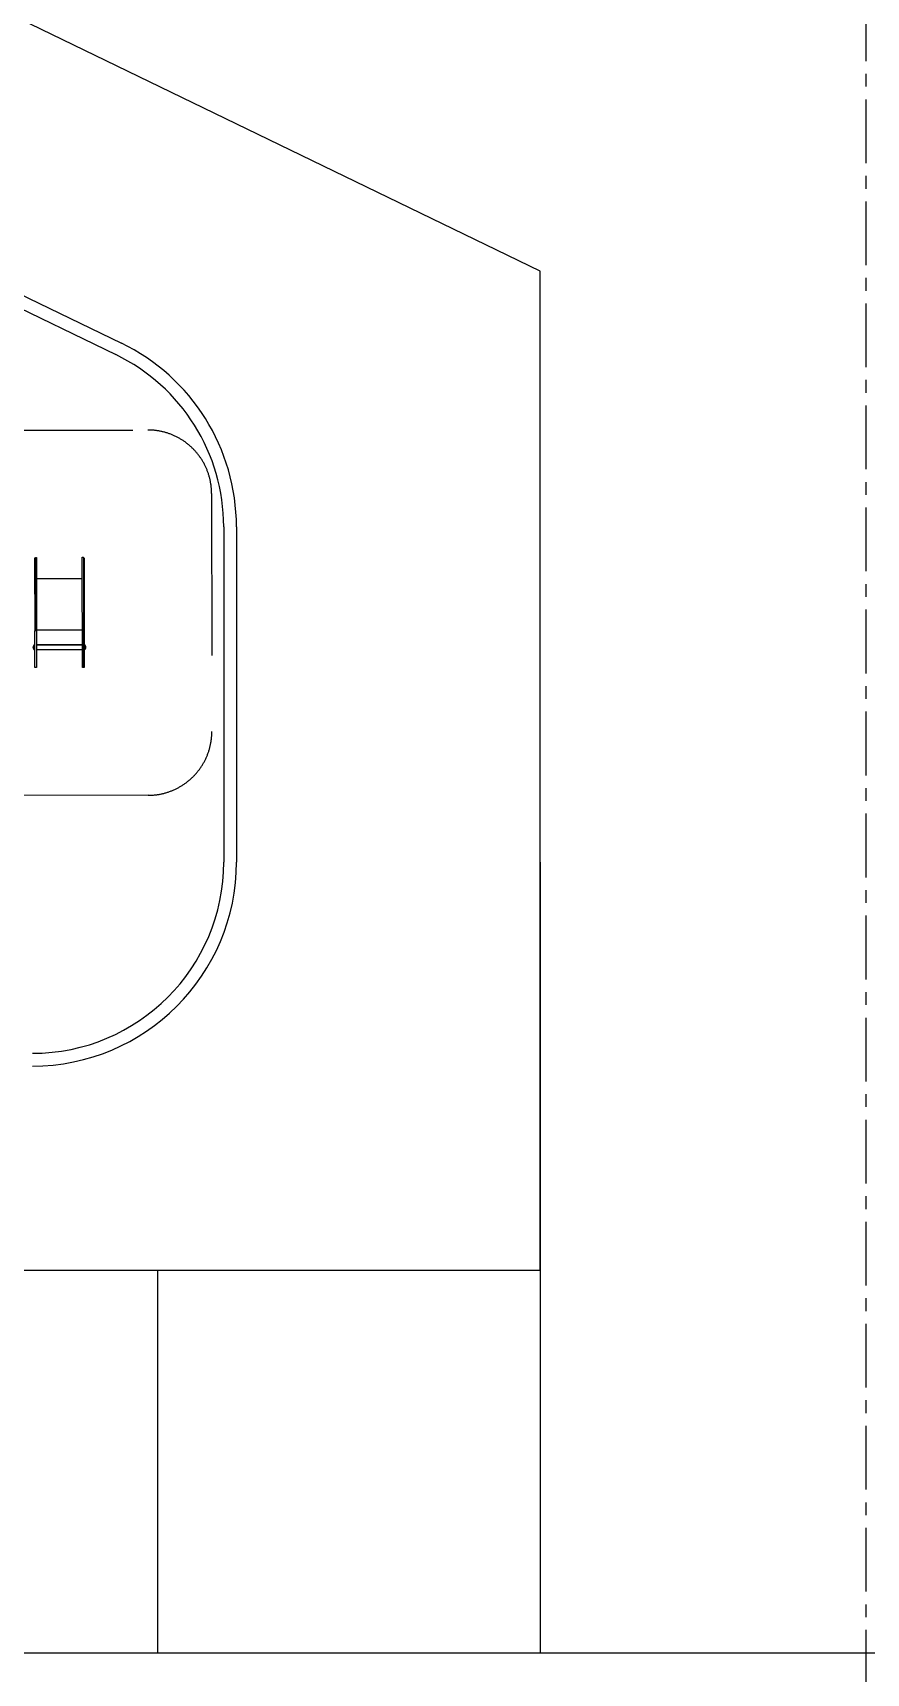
# Model space of a CAD drawing. Header units: millimetres. Extents: x 1145859089 to 1147511753, y -1047484727 to -1047247487.
# Drawn here: x 1146005913 to 1146012449, y -1047316560 to -1047303698 of the extents above; entities that cross this region are included whole.
import ezdxf
from ezdxf.xclip import XClip

# ---------------------------------------------------------------- set-up
doc = ezdxf.new("R2010")
doc.units = ezdxf.units.MM
doc.header["$LTSCALE"] = 100
doc.header["$MEASUREMENT"] = 0
doc.header["$XCLIPFRAME"] = 2
for name, pattern in [('CENTERX2', [4, 2.5, -0.5, 0.5, -0.5]), ('단지배치도$0$HIDDEN', [9.525, 6.35, -3.175]), ('단지배치도$0$HIDDENX2', [0.75, 0.5, -0.25])]:
    doc.linetypes.add(name, pattern=pattern)
doc.layers.get('0').update_dxf_attribs({"linetype": 'CONTINUOUS'})
for name, color, linetype in [('L-지중매입', 3, 'CENTERX2'), ('XREF', 135, 'CONTINUOUS'), ('단지배치도$0$W240910', 135, 'CONTINUOUS')]:
    doc.layers.add(name, color=color, linetype=linetype)

# ---------------------------------------------------------------- blocks, each defined once
blk = doc.blocks.new('단지배치도$0$zw$9902')
at = {"layer": '단지배치도$0$W240910'}
for p, q in [((71750, 65803, 0), (54040, 74381, 0)), ((64550, 67024, 0), (68424, 65148, 0)), ((64594, 67114, 0), (68468, 65238, 0)), ((64594, 67114, 0), (68468, 65238, 0)), ((71750, 61170, 0), (71750, 65803, 0)), ((69270, 63798, 0), (69270, 61170, 0)), ((69370, 63798, 0), (69370, 61170, 0)), ((71750, 57970, 0), (71750, 63798, 0)), ((71750, 61170, 0), (71750, 54970, 0)), ((57040, 57970, 0), (71750, 57970, 0)), ((68750, 57970, 0), (68750, 54970, 0)), ((57040, 54970, 0), (97826, 54970, 0)), ((58520, 54970), (97826, 54970))]:
    blk.add_line(p, q, dxfattribs=at)
at = {"layer": '단지배치도$0$W240910', "linetype": '단지배치도$0$HIDDENX2', "ltscale": 100}
for p, q in [((68161, 63390, 0), (67801, 63390, 0)), ((67802, 62990, 0), (68161, 62990, 0)), ((67802, 62990, 0), (68161, 62990, 0)), ((68162, 62874, 0), (67802, 62874, 0)), ((68162, 62871, 0), (67802, 62871, 0)), ((68162, 62833, 0), (67802, 62833, 0))]:
    blk.add_line(p, q, dxfattribs=at)
at = {"layer": '단지배치도$0$W240910', "linetype": '단지배치도$0$HIDDEN', "ltscale": 2, "elevation": 0}
blk.add_lwpolyline([(67290, 61692, -0.414214), (66789, 62191), (66787, 64055, -0.414214), (67287, 64556), (68674, 64557, -0.414214), (69175, 64058), (69177, 62194, -0.414214), (68677, 61693)], format="xyb", close=True, dxfattribs=at)
at = {"layer": '단지배치도$0$W240910', "linetype": '단지배치도$0$HIDDENX2', "ltscale": 100, "elevation": 0}
for points in [[(67793, 63551), (67787, 63551), (67788, 62983)], [(67794, 62983), (67793, 63558), (67801, 63558), (67802, 62694), (67788, 62694), (67788, 62983), (67794, 62983)], [(68169, 63551), (68175, 63551), (68176, 62695), (68162, 62695), (68161, 63559), (68169, 63559), (68169, 62983)], [(67793, 63362), (67789, 63362), (67789, 63474), (67793, 63474)], [(68169, 63474), (68173, 63474), (68173, 63362), (68169, 63362)], [(67794, 63200), (67790, 63200), (67790, 63312), (67794, 63312)], [(68169, 63312), (68173, 63312), (68173, 63200), (68169, 63200)], [(67790, 63045), (67790, 63157), (67794, 63157)], [(68169, 63157), (68173, 63157), (68173, 63045)], [(68175, 62983), (68169, 62983), (68170, 62695)], [(67775, 62853), (67775, 62855), (67775, 62855)]]:
    blk.add_lwpolyline(points, dxfattribs=at)
blk.add_lwpolyline([(67788, 62834, -0.336961), (67775, 62852), (67775, 62852, -0.336631), (67788, 62869)], format="xyb", dxfattribs=at)
at = {"layer": '단지배치도$0$W240910'}
for centre, radius, start, end in [((67770, 63798, 0), 1600, 0, 64.1578), ((67770, 63798, 0), 1500, 0, 64.1578), ((67770, 61170, 0), 1500, 270, 0), ((67770, 61170, 0), 1600, 270, 0)]:
    blk.add_arc(centre, radius, start, end, dxfattribs=at)
at = {"layer": '단지배치도$0$W240910', "linetype": '단지배치도$0$HIDDENX2', "ltscale": 100}
for centre, start, end in [((67793, 62855, 0), 105.5774, 180.0147), ((68171, 62855, 0), 354.8139, 74.5519), ((68171, 62852, 0), 285.5774, 74.5519)]:
    blk.add_arc(centre, 17.9, start, end, dxfattribs=at)
blk = doc.blocks.new('단지배치도')
blk.add_blockref('단지배치도$0$zw$9902', (141034, 142437))

msp = doc.modelspace()

# ---------------------------------------------------------------- linework, layer by layer
at = {"layer": 'L-지중매입', "ltscale": 2}
msp.add_line((1146012448.537449, -1047316720.212851), (1146012448.537449, -1047299563.430641), dxfattribs=at)

# ---------------------------------------------------------------- block references
at = {"layer": 'XREF'}
ref = msp.add_blockref('단지배치도', (1145797106.633357, -1047513806.462535), dxfattribs=at)
XClip(ref).set_block_clipping_path([(72982.4064819524, 34919.7593965298), (360382.4067475507, 255319.7593436697)])

doc.saveas('drawing.dxf')
